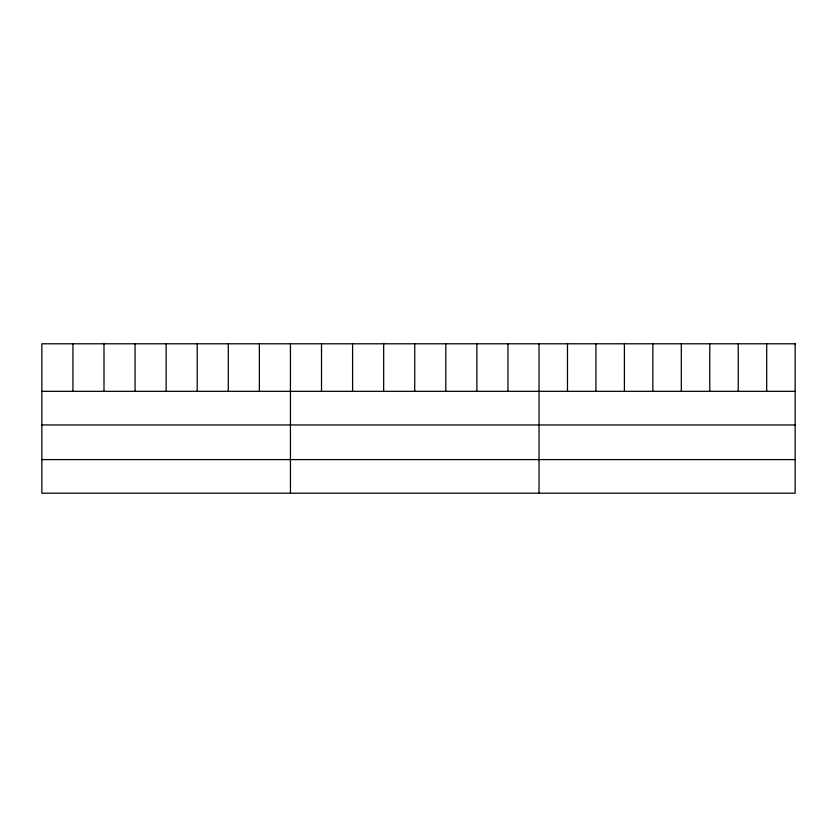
<?xml version="1.0" encoding="UTF-8"?>
<svg xmlns="http://www.w3.org/2000/svg" width="837" height="837" viewBox="0 0 837 837"><rect width="100%" height="100%" fill="white"/><g stroke="black" fill="none" stroke-linecap="round" stroke-linejoin="round"><path stroke-width="1.26" d="M41.85 391.329L795.15 391.329M41.85 424.955L795.15 424.955M41.85 459.597L795.15 459.597M766.692 343.787L766.692 391.329M738.234 343.787L738.234 391.329M709.776 343.787L709.776 391.329M681.318 343.787L681.318 391.329M652.86 343.787L652.86 391.329M624.402 343.787L624.402 391.329M595.944 343.787L595.944 391.329M567.486 343.787L567.486 391.329M539.028 343.787L539.028 493.213M507.954 343.787L507.954 391.329M476.881 343.787L476.881 391.329M445.807 343.787L445.807 391.329M414.733 343.787L414.733 391.329M383.66 343.787L383.66 391.329M352.586 343.787L352.586 391.329M321.513 343.787L321.513 391.329M290.439 343.787L290.439 493.213M259.365 343.787L259.365 391.329M228.292 343.787L228.292 391.329M197.218 343.787L197.218 391.329M166.144 343.787L166.144 391.329M135.071 343.787L135.071 391.329M103.997 343.787L103.997 391.329M72.924 343.787L72.924 391.329M795.15 343.787L41.85 343.787L41.85 493.213L795.15 493.213L795.15 343.787"/></g></svg>
